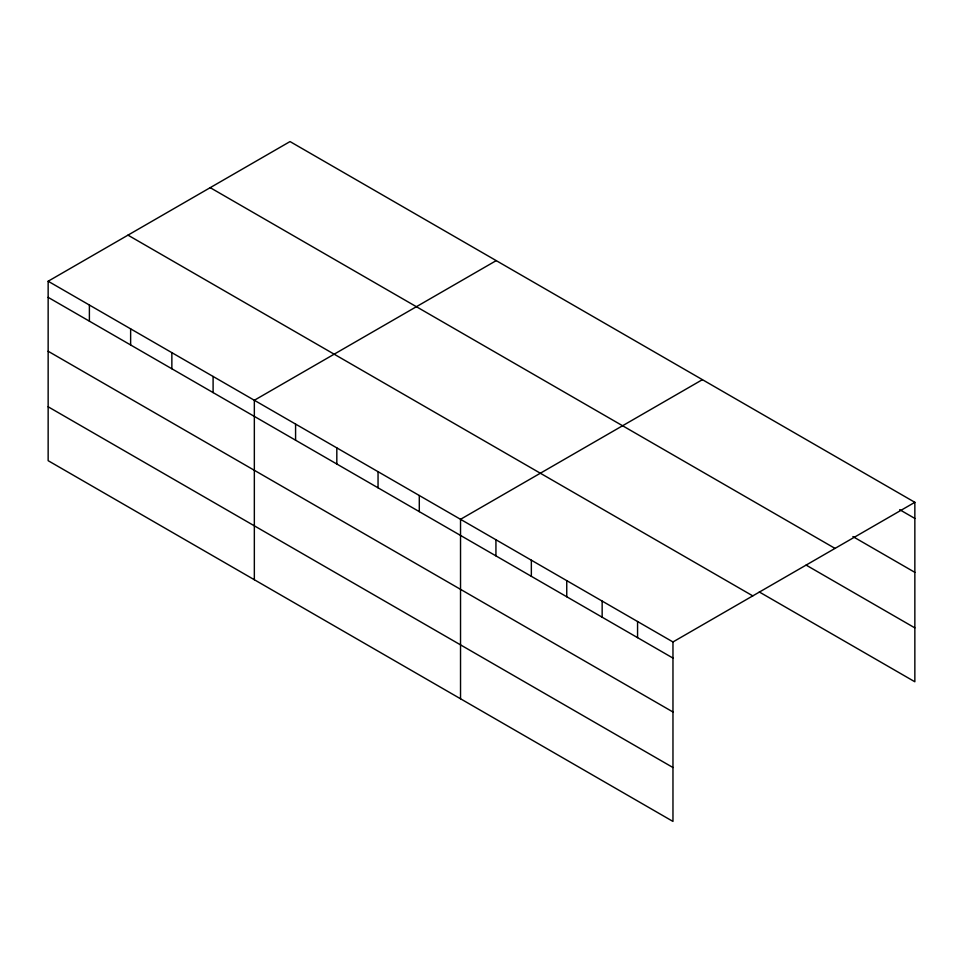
<?xml version="1.0" encoding="UTF-8"?>
<svg xmlns="http://www.w3.org/2000/svg" width="963" height="963" viewBox="0 0 963 963"><rect width="100%" height="100%" fill="white"/><g stroke="black" fill="none" stroke-linecap="round" stroke-linejoin="round"><path stroke-width="1.44" d="M48.15 281.232L672.968 641.96L672.968 821.427L48.15 460.687L48.15 281.232L290.032 141.573L914.85 502.313L914.85 681.768L759.313 591.98M496.222 260.624L254.34 400.271L254.34 579.726M702.412 379.663L460.531 519.31L460.531 698.765M672.968 641.96L914.85 502.313M899.671 509.68L914.85 518.443M852.893 536.572L914.85 572.347M210.211 187.665L835.029 548.404M806.103 565.088L914.85 627.876M127.971 235.141L752.789 595.88M48.15 297.35L672.968 658.09M48.15 351.254L672.968 711.994M48.15 406.783L672.968 767.523M637.566 621.52L637.566 637.65M602.152 601.081L602.152 617.211M566.75 580.641L566.75 596.771M531.347 560.201L531.347 576.319M495.933 539.749L495.933 555.88M419.29 495.5L419.29 511.63M378.05 471.701L378.05 487.82M336.821 447.891L336.821 464.01M295.581 424.081L295.581 440.211M213.1 376.461L213.1 392.591M171.859 352.651L171.859 368.781M130.631 328.84L130.631 344.971M89.39 305.03L89.39 321.161"/></g></svg>
